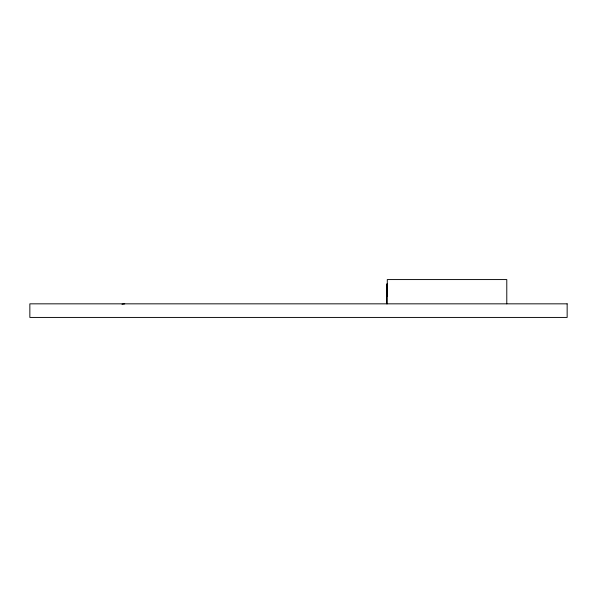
<?xml version="1.0" encoding="UTF-8"?>
<svg xmlns="http://www.w3.org/2000/svg" width="597" height="597" viewBox="0 0 597 597"><rect width="100%" height="100%" fill="white"/><g stroke="black" fill="none" stroke-linecap="round" stroke-linejoin="round"><path stroke-width="0.9" d="M121.982 304.231L124.743 303.836M387.289 284.023L386.49 284.023L386.49 303.836M387.289 285.456L387.289 296.216M387.013 285.635L387.013 287.955M387.013 288.329L387.013 290.649M387.013 291.023L387.013 293.343M387.013 293.709L387.013 296.03M506.786 303.836L506.786 279.568L387.289 279.568L387.289 303.836M567.15 303.836L29.85 303.836L29.85 317.432L567.15 317.432L567.15 303.836"/></g></svg>
